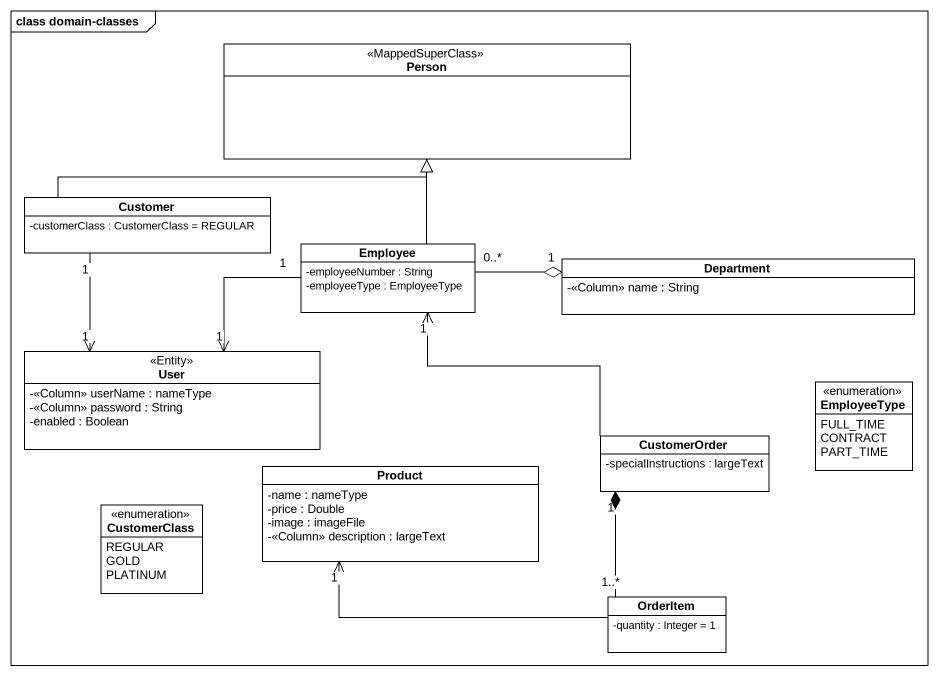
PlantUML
@startuml
mainframe class domain-classes
hide circle
hide empty members
skinparam classAttributeIconSize 0
class "Person" as Person_ <<MappedSuperClass>>
class Customer {
  -customerClass : CustomerClass = REGULAR
}
class Employee {
  -employeeNumber : String
  -employeeType : EmployeeType
}
class Department {
  -<<Column>> name : String
}
class User <<Entity>> {
  -<<Column>> userName : nameType
  -<<Column>> password : String
  -enabled : Boolean
}
enum EmployeeType {
  FULL_TIME
  CONTRACT
  PART_TIME
}
class CustomerOrder {
  -specialInstructions : largeText
}
enum CustomerClass {
  REGULAR
  GOLD
  PLATINUM
}
class Product {
  -name : nameType
  -price : Double
  -image : imageFile
  -<<Column>> description : largeText
}
class OrderItem {
  -quantity : Integer = 1
}
Customer -right-|> Person_
Customer "1" --> "1" User
Employee -up-|> Person_
Employee "1" -left-> "1" User
Department "1" o-left- "0..*" Employee
CustomerOrder -up-> "1" Employee
CustomerOrder "1" *-- "1..*" OrderItem
OrderItem -left-> "1" Product
@enduml
